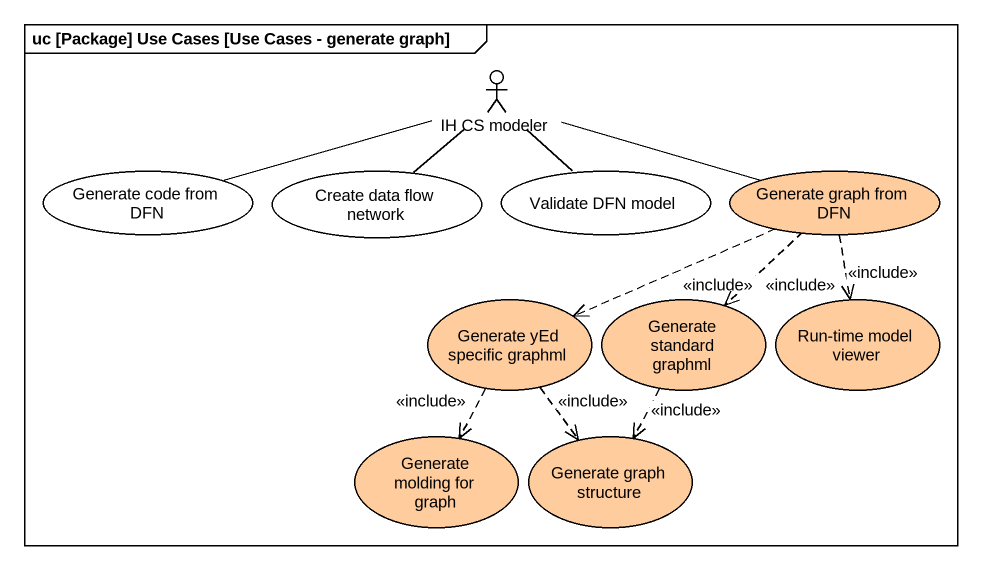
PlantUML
@startuml
mainframe uc [Package] Use Cases [Use Cases - generate graph]
actor "IH CS modeler" as IH_CS_modeler
usecase "Generate code from DFN" as Generate_code_from_DFN #FFFFFF
usecase "Create data flow network" as Create_data_flow_network #FFFFFF
usecase "Validate DFN model" as Validate_DFN_model #FFFFFF
usecase "Generate graph from DFN" as Generate_graph_from_DFN #FFCC9E
usecase "Generate yEd specific graphml" as Generate_yEd_specific #FFCC9E
usecase "Generate standard graphml" as Generate_standard_graphml #FFCC9E
usecase "Run-time model viewer" as Run_time_model_viewer #FFCC9E
usecase "Generate molding for graph" as Generate_molding_for_graph #FFCC9E
usecase "Generate graph structure" as Generate_graph_structure #FFCC9E
IH_CS_modeler -left- Generate_code_from_DFN
IH_CS_modeler -- Create_data_flow_network
IH_CS_modeler -- Validate_DFN_model
Generate_graph_from_DFN -left- IH_CS_modeler
Generate_graph_from_DFN .left.> Generate_yEd_specific : <<include>>
Generate_graph_from_DFN ..> Generate_standard_graphml : <<include>>
Generate_graph_from_DFN ..> Run_time_model_viewer : <<include>>
Generate_yEd_specific ..> Generate_molding_for_graph : <<include>>
Generate_yEd_specific ..> Generate_graph_structure : <<include>>
Generate_standard_graphml ..> Generate_graph_structure : <<include>>
@enduml
